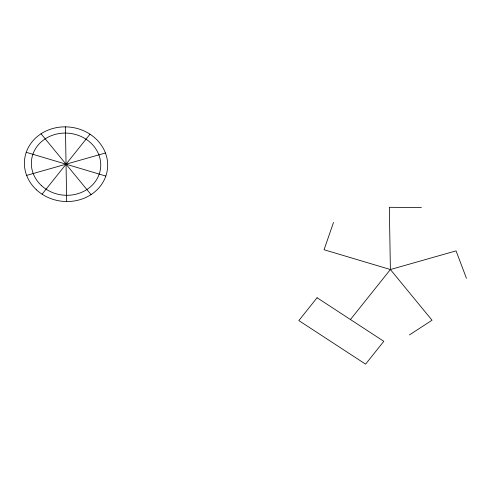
<?xml version="1.0" encoding="UTF-8"?>
<svg xmlns="http://www.w3.org/2000/svg" width="491" height="491" viewBox="0 0 491 491"><rect width="100%" height="100%" fill="white"/><g stroke="black" fill="none" stroke-linecap="round" stroke-linejoin="round"><path stroke-width="0.74" d="M333.512 222.448L324.06 249.735L390.388 269.534L456.065 250.87L466.45 278.323M42.085 194.19L90.006 134.196M350.451 319.531L390.388 269.534L389.332 207.3L421.425 207.576M409.414 334.936L432.037 320.23L390.388 269.534M26.637 175.391L105.455 152.996M26.244 152.314L105.841 176.073M41.054 133.773L91.031 194.614M65.413 126.85L66.678 201.531M317.082 297.742L298.847 320.574L365.58 364.15L383.821 341.313L317.082 297.742M41.453 185.592A34.751 31.068 6.4 0 0 99.55 173.059A34.751 31.068 6.4 0 0 57.14 133.926A34.751 31.068 6.4 0 0 41.453 185.592M36.53 189.876A41.698 37.285 6.4 0 0 106.246 174.827A41.698 37.285 6.4 0 0 55.354 127.875A41.698 37.285 6.4 0 0 36.53 189.876"/></g></svg>
